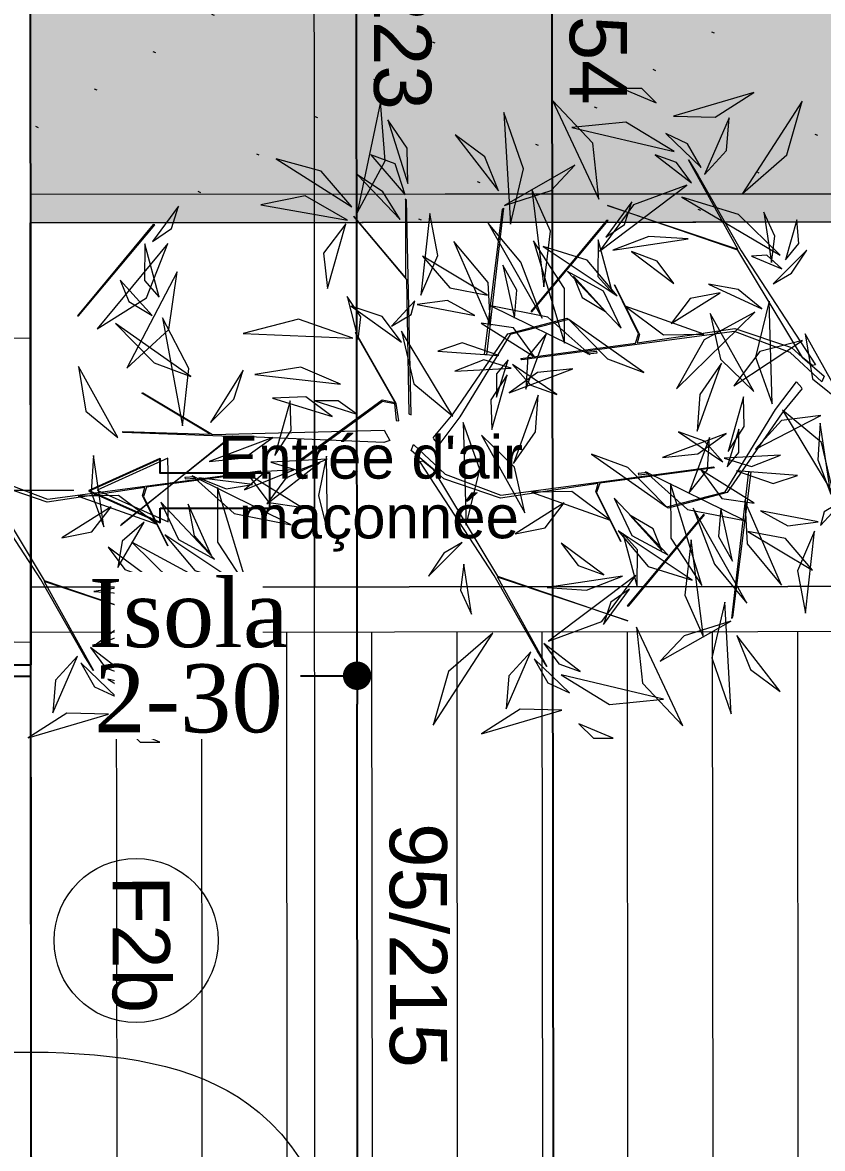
# Model space of a CAD drawing. Header units: centimetres. Extents: x 39595 to 63691, y -25920 to -14518.
# Drawn here: x 56293.4 to 56434.4, y -24263.6 to -24065.4 of the extents above; entities that cross this region are included whole.
import ezdxf

# ---------------------------------------------------------------- set-up
doc = ezdxf.new("R2010")
doc.units = ezdxf.units.CM
doc.header["$LTSCALE"] = 50.8
doc.header["$PDMODE"] = 1
doc.header["$PDSIZE"] = -2
for name, pattern in [('ACAD_ISO03W100', [20, 9.448819, -10.551181]), ('prelem_vmc', [0.222222, 0.111111, -0.111111]), ('prlm_eu-4', [1.574803, 0.984252, -0.19685, 0.19685, -0.19685]), ('Style de ligne -2', [0.694425, 0.48607, -0.208355])]:
    doc.linetypes.add(name, pattern=pattern)
doc.layers.add('3-BAT C-Niveau-3', color=7, linetype='Continuous')
doc.layers.add('prlm-VMC', color=62, linetype='Continuous')
doc.layers.add('prlm-ELEC-CFO', color=1, linetype='Continuous', lineweight=25)
doc.layers.add('prlm-ZEROPLOT', color=254, linetype='Continuous', plot=False)
doc.styles.add('Helvetica', font='arial.ttf')
doc.styles.add('Lucida Grande', font='')
doc.styles.add('prlm-vmc', font='pala.ttf', dxfattribs={"height": 14})
doc.styles.get('Lucida Grande').set_extended_font_data('Lucida Grande')
doc.dimstyles.new('IS', dxfattribs={"dimtxt": 10.08724, "dimasz": 5.007446, "dimexe": 2, "dimexo": 10, "dimgap": 3, "dimtad": 1, "dimdec": 1, "dimtxsty": 'Helvetica', "dimblk": 'DOT', "dimblk1": 'DOT', "dimblk2": 'DOT', "dimcen": 0, "dimdle": 10, "dimazin": 0, "dimtfac": 0.8, "dimtdec": 1, "dimtix": 1, "dimtmove": 0, "dimatfit": 0, "dimldrblk": 'VW_FILLEDARROW-1', "dimfxl": 1, "dimfrac": 2, "dimtolj": 1, "dimarcsym": 0})

# ---------------------------------------------------------------- blocks, each defined once
blk = doc.blocks.new('PORTE FENETRE TYPE 3bis')
at = {"color": 7, "linetype": 'Style de ligne -2', "lineweight": 5}
blk.add_line((4, 16), (4, 103), dxfattribs=at)
at = {"color": 7, "linetype": 'Continuous', "lineweight": 25, "flags": 128}
for points in [[(-2, 18), (0, 18), (0, 14)], [(97, 18), (95, 18), (95, 14)], [(0, 7.7), (0, -18), (-2, -18)], [(95, 7.7), (95, -18), (97, -18)]]:
    blk.add_lwpolyline(points, dxfattribs=at)
at = {"color": 7, "linetype": 'Continuous', "lineweight": 13, "flags": 128}
for points in [[(4, 16), (10, 16), (10, 10), (4, 10)], [(10, 16), (85, 16), (85, 14.5), (10, 14.5)], [(85, 16), (91, 16), (91, 10), (85, 10)], [(-2, 14), (6, 14), (6, 8), (-2, 8)], [(89, 14), (97, 14), (97, 8), (89, 8)], [(10, 11.5), (85, 11.5), (85, 10), (10, 10)]]:
    blk.add_lwpolyline(points, close=True, dxfattribs=at)
at = {"color": 7, "linetype": 'Style de ligne -2', "lineweight": 5}
blk.add_arc((4, 16), 87, 360, 90, dxfattribs=at)
at = {"color": 7, "insert": (23.21, -0.18), "char_height": 10.161, "attachment_point": 1, "line_spacing_factor": 0.978845, "style": 'Lucida Grande'}
blk.add_mtext('PF+VR ', dxfattribs=at)
blk = doc.blocks.new('_DOT')
at = {"color": 0, "linetype": 'ByBlock', "lineweight": -2}
blk.add_line((-0.5, 0), (-1, 0), dxfattribs=at)
at = {"color": 0, "linetype": 'ByBlock', "const_width": 0.5}
blk.add_lwpolyline([(-0.25, 0, 1), (0.25, 0, 1)], format="xyb", close=True, dxfattribs=at)
blk = doc.blocks.new('*D37')
at = {"layer": '3-BAT C-Niveau-3', "color": 0, "linetype": 'Continuous', "lineweight": -2, "transparency": 16777216}
for p, q in [((56376.05, -23286.99), (56388.05, -23286.98)), ((56387.49, -24836.32), (56386.06, -23291.99)), ((56377.5, -24841.33), (56389.5, -24841.32))]:
    blk.add_line(p, q, dxfattribs=at)
at = {"layer": 'Defpoints', "color": 0, "linetype": 'Continuous', "transparency": 16777216}
for p in [(56386.05, -23286.98), (56293.62, -23287.07), (56295.06, -24841.41)]:
    blk.add_point(p, dxfattribs=at)
at = {"layer": '3-BAT C-Niveau-3', "color": 0, "linetype": 'Continuous', "lineweight": -2, "transparency": 16777216, "xscale": 5.007446289062499, "yscale": 5.007446289062499, "zscale": 5.007446289062499}
for p, rotation in [((56386.05, -23286.98), 90.05310040590868), ((56387.5, -24841.32), 270.0531004059087)]:
    blk.add_blockref('_DOT', p, dxfattribs=dict(at, rotation=rotation))
at = {"layer": '3-BAT C-Niveau-3', "color": 0, "linetype": 'Continuous', "lineweight": 5, "transparency": 16777216, "insert": (56394.82, -24064.15), "char_height": 10.087, "attachment_point": 5, "rotation": 270.0531, "style": 'Helvetica'}
blk.add_mtext('\\A1;1554', dxfattribs=at)
blk = doc.blocks.new('VW_FILLEDARROW-1')
at = {"color": 0, "linetype": 'Continuous', "lineweight": 5, "flags": 128}
blk.add_lwpolyline([(-1.997, 0.535), (0, 0), (-1.997, -0.535)], close=True, dxfattribs=at)
blk = doc.blocks.new('*D105')
at = {"layer": '3-BAT C-Niveau-3', "color": 0, "linetype": 'Continuous', "lineweight": -2, "transparency": 16777216}
for p, q in [((56342.19, -23957.59), (56354.19, -23957.58)), ((56352.39, -24175.37), (56352.19, -23962.59)), ((56342.39, -24180.39), (56354.39, -24180.38))]:
    blk.add_line(p, q, dxfattribs=at)
at = {"layer": 'Defpoints', "color": 0, "linetype": 'Continuous', "transparency": 16777216}
for p in [(56294.71, -23957.64), (56352.19, -23957.58), (56294.92, -24180.44)]:
    blk.add_point(p, dxfattribs=at)
at = {"layer": '3-BAT C-Niveau-3', "color": 0, "linetype": 'Continuous', "lineweight": -2, "transparency": 16777216, "xscale": 5.007446289062499, "yscale": 5.007446289062499, "zscale": 5.007446289062499}
for p, rotation in [((56352.19, -23957.58), 90.05310040590868), ((56352.39, -24180.38), 270.0531004059087)]:
    blk.add_blockref('_DOT', p, dxfattribs=dict(at, rotation=rotation))
at = {"layer": '3-BAT C-Niveau-3', "color": 0, "linetype": 'Continuous', "lineweight": 5, "transparency": 16777216, "insert": (56360.33, -24068.97), "char_height": 10.087, "attachment_point": 5, "rotation": 270.0531, "style": 'Helvetica'}
blk.add_mtext('\\A1;223', dxfattribs=at)
blk = doc.blocks.new('*D106')
at = {"layer": '3-BAT C-Niveau-3', "color": 0, "linetype": 'Continuous', "lineweight": -2, "transparency": 16777216}
for p, q in [((56342.39, -24180.39), (56354.39, -24180.38)), ((56352.48, -24270.37), (56352.4, -24185.39)), ((56342.48, -24275.39), (56354.48, -24275.38))]:
    blk.add_line(p, q, dxfattribs=at)
at = {"layer": 'Defpoints', "color": 0, "linetype": 'Continuous', "transparency": 16777216}
for p in [(56294.92, -24180.44), (56352.39, -24180.38), (56261, -24275.47)]:
    blk.add_point(p, dxfattribs=at)
at = {"layer": '3-BAT C-Niveau-3', "color": 0, "linetype": 'Continuous', "lineweight": -2, "transparency": 16777216, "xscale": 5.007446289062499, "yscale": 5.007446289062499, "zscale": 5.007446289062499}
for p, rotation in [((56352.39, -24180.38), 90.05310040590868), ((56352.48, -24275.38), 270.0531004059087)]:
    blk.add_blockref('_DOT', p, dxfattribs=dict(at, rotation=rotation))
at = {"layer": '3-BAT C-Niveau-3', "color": 0, "linetype": 'Continuous', "lineweight": 5, "transparency": 16777216, "insert": (56363.12, -24227.87), "char_height": 10.087, "attachment_point": 5, "rotation": 270.0531, "style": 'Helvetica'}
blk.add_mtext('\\A1;95/215', dxfattribs=at)
blk = doc.blocks.new('Groupe-34-1')
at = {"color": 7, "linetype": 'Continuous', "lineweight": 5}
blk.add_circle((17679.83, -46302.41), 14.45, dxfattribs=at)
at = {"color": 7, "insert": (17683.53, -46290), "char_height": 10.087, "attachment_point": 1, "rotation": 280.7236, "line_spacing_factor": 0.834288, "style": 'Helvetica'}
blk.add_mtext('F2b', dxfattribs=at)
blk = doc.blocks.new('Groupe-43-1')
at = {"color": 253, "linetype": 'Continuous', "lineweight": 5, "true_color": 0xa0a0a4, "flags": 128}
for points in [[(17780.33, -46183.34), (17773.89, -46179.29), (17763.57, -46177.46), (17727.67, -46189.3), (17727.46, -46189.13), (17746.81, -46182.76), (17747.05, -46181.04), (17741.24, -46173.33), (17747.22, -46181.13), (17747.09, -46182.64), (17763.52, -46176.93), (17773.94, -46178.42), (17776.19, -46179.76), (17761.47, -46163.31), (17737.46, -46159.84), (17761.46, -46163.12), (17750.03, -46149.29), (17752.18, -46151.67), (17762.1, -46163.31), (17778.68, -46180.64), (17778.18, -46180.84), (17776.19, -46179.76), (17780.54, -46182.28)], [(17719.44, -46163.89), (17719.55, -46163.66), (17721.41, -46189.62), (17721.03, -46189.6)], [(17727.66, -46180.69), (17727.85, -46180.69), (17738.06, -46162.42), (17737.8, -46162.46)], [(17649.33, -46196.18), (17649.52, -46196.18), (17659.73, -46177.91), (17659.46, -46177.95)], [(17708.36, -46203.9), (17707.31, -46200.96), (17697.96, -46189.95), (17697.99, -46190.13), (17707.13, -46200.93), (17704.82, -46200.86), (17692.76, -46213.73), (17692.72, -46214), (17704.9, -46201.04), (17707.08, -46201.06), (17707.89, -46203.92)], [(17772.56, -46226.99), (17772.45, -46227.22), (17770.59, -46201.27), (17770.97, -46201.28)], [(17711.67, -46207.54), (17718.11, -46211.59), (17728.43, -46213.42), (17764.33, -46201.58), (17764.53, -46201.75), (17745.19, -46208.13), (17744.94, -46209.84), (17750.76, -46217.55), (17744.78, -46209.75), (17744.9, -46208.24), (17728.48, -46213.96), (17718.05, -46212.46), (17715.81, -46211.12), (17730.53, -46227.57), (17754.54, -46231.05), (17730.54, -46227.76), (17741.97, -46241.59), (17739.82, -46239.21), (17729.9, -46227.57), (17713.32, -46210.25), (17713.82, -46210.05), (17715.81, -46211.12), (17711.46, -46208.6)], [(17663.58, -46231.08), (17679.8, -46212.11), (17660.95, -46214.95), (17660.96, -46214.71), (17676.15, -46212.38), (17663, -46207.48), (17663.16, -46207.39), (17676.58, -46212.32), (17706.15, -46205.98), (17707.44, -46207.57), (17706.48, -46208.14), (17680.09, -46211.99), (17663.77, -46230.9)], [(17764.34, -46210.19), (17764.15, -46210.19), (17753.94, -46228.46), (17754.2, -46228.42)], [(17633.33, -46223.03), (17639.77, -46227.08), (17650.09, -46228.91), (17685.99, -46217.07), (17686.2, -46217.24), (17666.86, -46223.61), (17666.61, -46225.33), (17672.43, -46233.04), (17666.44, -46225.24), (17666.57, -46223.73), (17650.14, -46229.44), (17639.72, -46227.95), (17637.47, -46226.61), (17652.2, -46243.06), (17676.2, -46246.54), (17652.2, -46243.25), (17663.63, -46257.08), (17661.49, -46254.7), (17651.56, -46243.06), (17634.98, -46225.73), (17635.48, -46225.53), (17637.47, -46226.61), (17633.12, -46224.09)]]:
    blk.add_lwpolyline(points, close=True, dxfattribs=at)
for points in [[(17702.29, -46165.42), (17704.87, -46178.85), (17693.9, -46169.92), (17693.95, -46170.06), (17705.09, -46179.16), (17709.84, -46202.35), (17710.29, -46202.46), (17702.51, -46165.42), (17702.26, -46165.31), (17702.28, -46165.38)], [(17714.89, -46205.73), (17717.54, -46200.89), (17724.43, -46185.29), (17734.14, -46180.65), (17734.49, -46180.82), (17724.82, -46185.35), (17718.79, -46201.23), (17716.08, -46206.72), (17714.94, -46205.82)], [(17777.11, -46185.16), (17774.46, -46189.99), (17767.57, -46205.59), (17757.86, -46210.23), (17757.51, -46210.07), (17767.18, -46205.53), (17773.21, -46189.65), (17775.92, -46184.16), (17777.06, -46185.06)]]:
    blk.add_lwpolyline(points, dxfattribs=at)
at = {"color": 253, "linetype": 'Continuous', "lineweight": 5, "true_color": 0xa0a0a4}
for points in [[(17745.99, -46142.23, -212.86), (17753.24, -46141.04, -209.91), (17759.11, -46135.53, -208.14), (17759.11, -46135.53, -208.14), (17745.99, -46142.23, -212.86)], [(17745.99, -46142.23, -212.86), (17753.24, -46141.04, -209.91), (17759.11, -46135.53, -208.14), (17759.11, -46135.53, -208.14), (17745.99, -46142.23, -212.86)], [(17760.44, -46153.34, -223.66), (17766.85, -46145.2, -222.36), (17767.76, -46135.44, -219.58), (17767.76, -46135.44, -219.58), (17760.44, -46153.34, -223.66)], [(17742.57, -46140.45, -211.21), (17739.58, -46138.44, -209.03), (17736.21, -46139.08, -206.71), (17736.21, -46139.08, -206.71), (17742.57, -46140.45, -211.21)], [(17742.57, -46140.45, -211.21), (17739.58, -46138.44, -209.03), (17736.21, -46139.08, -206.71), (17736.21, -46139.08, -206.71), (17742.57, -46140.45, -211.21)], [(17753.27, -46151.29, -232.48), (17756.25, -46146.43, -232.45), (17755.68, -46140.67, -231.83), (17755.68, -46140.67, -231.83), (17753.27, -46151.29, -232.48)], [(17735.77, -46159.02, -215.07), (17732.88, -46149.55, -213.8), (17724.5, -46143.45, -214.42), (17724.5, -46143.45, -214.42), (17735.77, -46159.02, -215.07)], [(17747.27, -46148.3, -228.35), (17737.9, -46144.79, -229.1), (17728.73, -46147.47, -232.12), (17728.73, -46147.47, -232.12), (17747.27, -46148.3, -228.35)], [(17752.43, -46150.21, -232.75), (17749.31, -46146.52, -233.5), (17745.24, -46145.49, -235.42), (17745.24, -46145.49, -235.42), (17752.43, -46150.21, -232.75)], [(17721.31, -46166.23, -223.19), (17721.7, -46156.21, -225.59), (17716.52, -46147.13, -225.79), (17716.52, -46147.13, -225.79), (17721.31, -46166.23, -223.19)], [(17721.31, -46166.23, -223.19), (17721.7, -46156.21, -225.59), (17716.52, -46147.13, -225.79), (17716.52, -46147.13, -225.79), (17721.31, -46166.23, -223.19)], [(17694.38, -46169.27, -186.41), (17697.52, -46159.34, -187.61), (17694.78, -46149.28, -186.97), (17694.78, -46149.28, -186.97), (17694.38, -46169.27, -186.41)], [(17751.27, -46153.19, -229.3), (17748.03, -46150.16, -228.25), (17744.08, -46149.53, -226.49), (17744.08, -46149.53, -226.49), (17751.27, -46153.19, -229.3)], [(17702.18, -46162.52, -174.84), (17700.93, -46156.42, -175.45), (17696.68, -46152.18, -176.76), (17696.68, -46152.18, -176.76), (17702.18, -46162.52, -174.84)], [(17718.11, -46160.84, -215.73), (17714.66, -46155.43, -216.78), (17708.78, -46152.59, -215.22), (17708.78, -46152.59, -215.22), (17718.11, -46160.84, -215.73)], [(17718.11, -46160.84, -215.73), (17714.66, -46155.43, -216.78), (17708.78, -46152.59, -215.22), (17708.78, -46152.59, -215.22), (17718.11, -46160.84, -215.73)], [(17750.56, -46153.74, -228.97), (17741.93, -46158.89, -227.8), (17737.56, -46167.98, -227.09), (17737.56, -46167.98, -227.09), (17750.56, -46153.74, -228.97)], [(17719.63, -46163.17, -214.21), (17727.23, -46159.07, -211.43), (17730.53, -46153.93, -206.15), (17730.53, -46153.93, -206.15), (17719.63, -46163.17, -214.21)], [(17768.96, -46162.8, -212.64), (17760.41, -46157.09, -211.07), (17750.05, -46155.96, -212.06), (17750.05, -46155.96, -212.06), (17768.96, -46162.8, -212.64)], [(17768.96, -46162.8, -212.64), (17760.41, -46157.09, -211.07), (17750.05, -46155.96, -212.06), (17750.05, -46155.96, -212.06), (17768.96, -46162.8, -212.64)], [(17767.73, -46164.31, -172.05), (17767.44, -46159.68, -171.7), (17764.76, -46155.89, -172.02), (17764.76, -46155.89, -172.02), (17767.73, -46164.31, -172.05)], [(17767.73, -46164.31, -172.05), (17767.44, -46159.68, -171.7), (17764.76, -46155.89, -172.02), (17764.76, -46155.89, -172.02), (17767.73, -46164.31, -172.05)], [(17770.03, -46163.43, -213.12), (17771.82, -46160.16, -210.71), (17770.7, -46156.12, -208.62), (17770.7, -46156.12, -208.62), (17770.03, -46163.43, -213.12)], [(17770.03, -46163.43, -213.12), (17771.82, -46160.16, -210.71), (17770.7, -46156.12, -208.62), (17770.7, -46156.12, -208.62), (17770.03, -46163.43, -213.12)], [(17702.09, -46164.59, -174.58), (17699.35, -46159.55, -172.2), (17694.84, -46158.81, -168.43), (17694.84, -46158.81, -168.43), (17702.09, -46164.59, -174.58)], [(17729.12, -46175.95, -221.24), (17728.45, -46166.15, -218.96), (17723.83, -46159.51, -214.31), (17723.83, -46159.51, -214.31), (17729.12, -46175.95, -221.24)], [(17738.21, -46165.39, -211.6), (17741.05, -46162.53, -211.07), (17741.57, -46158.42, -211.1), (17741.57, -46158.42, -211.1), (17738.21, -46165.39, -211.6)], [(17768.68, -46168, -171.59), (17771.55, -46165.55, -169.03), (17773.43, -46161.07, -167.96), (17773.43, -46161.07, -167.96), (17768.68, -46168, -171.59)], [(17693.28, -46168.38, -186.4), (17686.8, -46163.24, -186.75), (17678.58, -46162.55, -187), (17678.58, -46162.55, -187), (17693.28, -46168.38, -186.4)], [(17702.04, -46169, -186.97), (17698.12, -46164.77, -187.38), (17693.2, -46162.68, -185.5), (17693.2, -46162.68, -185.5), (17702.04, -46169, -186.97)], [(17752.51, -46162.98, -196.26), (17745.65, -46163.82, -195.05), (17739.86, -46167.4, -196.39), (17739.86, -46167.4, -196.39), (17752.51, -46162.98, -196.26)], [(17769.72, -46165.09, -212.09), (17766.69, -46163.22, -209.87), (17764.02, -46163.9, -207.1), (17764.02, -46163.9, -207.1), (17769.72, -46165.09, -212.09)], [(17769.72, -46165.09, -212.09), (17766.69, -46163.22, -209.87), (17764.02, -46163.9, -207.1), (17764.02, -46163.9, -207.1), (17769.72, -46165.09, -212.09)], [(17708.08, -46181.44, -200.41), (17709.73, -46174.02, -200.32), (17706.98, -46167, -200.54), (17706.98, -46167, -200.54), (17708.08, -46181.44, -200.41)], [(17729.81, -46181.46, -210.1), (17724.32, -46172.47, -209.96), (17717.42, -46166.8, -205.95), (17717.42, -46166.8, -205.95), (17729.81, -46181.46, -210.1)], [(17736.98, -46166.05, -202.5), (17738.12, -46172.43, -200.11), (17741.21, -46174.8, -195.35), (17741.21, -46174.8, -195.35), (17736.98, -46166.05, -202.5)], [(17751.52, -46171.14, -195.33), (17747.86, -46167.82, -195.1), (17743.12, -46167.02, -194.26), (17743.12, -46167.02, -194.26), (17751.52, -46171.14, -195.33)], [(17692.91, -46170.84, -182.25), (17684.79, -46168.01, -178.08), (17677.45, -46171.04, -173.29), (17677.45, -46171.04, -173.29), (17692.91, -46170.84, -182.25)], [(17734.54, -46185.04, -194.97), (17732.75, -46175.56, -192.57), (17725.83, -46168.38, -191.31), (17725.83, -46168.38, -191.31), (17734.54, -46185.04, -194.97)], [(17742.06, -46175.12, -201.48), (17735.71, -46169.94, -202.35), (17727.65, -46169, -201.76), (17727.65, -46169, -201.76), (17742.06, -46175.12, -201.48)], [(17692.76, -46171.54, -181.99), (17689.86, -46177.33, -181.12), (17691.69, -46183.3, -179.03), (17691.69, -46183.3, -179.03), (17692.76, -46171.54, -181.99)], [(17721.13, -46184.4, -233.25), (17719.33, -46177.06, -238.65), (17712.01, -46171.06, -241.93), (17712.01, -46171.06, -241.93), (17721.13, -46184.4, -233.25)], [(17759.83, -46171.24, -184.69), (17754.79, -46173.24, -183.17), (17752.32, -46178.2, -181.63), (17752.32, -46178.2, -181.63), (17759.83, -46171.24, -184.69)], [(17767.54, -46172.66, -204.62), (17762.81, -46170.12, -205.07), (17757.51, -46170.13, -204.23), (17757.51, -46170.13, -204.23), (17767.54, -46172.66, -204.62)], [(17768.55, -46171.13, -176.08), (17768.05, -46181.22, -174.79), (17772.45, -46188.78, -170.69), (17772.45, -46188.78, -170.69), (17768.55, -46171.13, -176.08)], [(17725.02, -46182.38, -207.72), (17724.55, -46177.42, -206.62), (17721.29, -46173.57, -205.86), (17721.29, -46173.57, -205.86), (17725.02, -46182.38, -207.72)], [(17743.84, -46180.62, -207.16), (17739.56, -46174.77, -205.48), (17732.7, -46172.54, -203.83), (17732.7, -46172.54, -203.83), (17743.84, -46180.62, -207.16)], [(17743.84, -46180.62, -207.16), (17739.56, -46174.77, -205.48), (17732.7, -46172.54, -203.83), (17732.7, -46172.54, -203.83), (17743.84, -46180.62, -207.16)], [(17733.87, -46173.15, -218.46), (17736.08, -46176.57, -216.39), (17740.55, -46178.23, -215.43), (17740.55, -46178.23, -215.43), (17733.87, -46173.15, -218.46)], [(17766.47, -46173.48, -204.31), (17758.59, -46179.92, -204.16), (17755.39, -46189.31, -202.67), (17755.39, -46189.31, -202.67), (17766.47, -46173.48, -204.31)], [(17659.88, -46180.88, -211.6), (17662.72, -46178.02, -211.07), (17663.23, -46173.91, -211.1), (17663.23, -46173.91, -211.1), (17659.88, -46180.88, -211.6)], [(17707.12, -46174.63, -189.87), (17712.86, -46179.23, -186.93), (17719.63, -46179.23, -183.27), (17719.63, -46179.23, -183.27), (17707.12, -46174.63, -189.87)], [(17758.79, -46175.16, -205.3), (17762.07, -46182.74, -204.92), (17768.86, -46187.22, -203.9), (17768.86, -46187.22, -203.9), (17758.79, -46175.16, -205.3)], [(17775.88, -46175.61, -210.57), (17778.59, -46183.13, -206.9), (17785.03, -46186.61, -202.54), (17785.03, -46186.61, -202.54), (17775.88, -46175.61, -210.57)], [(17743.83, -46176.67, -188.89), (17751.4, -46180.4, -185.79), (17758.33, -46178.98, -181.22), (17758.33, -46178.98, -181.22), (17743.83, -46176.67, -188.89)], [(17775.65, -46176.84, -217.22), (17768.63, -46180.14, -219.34), (17765.21, -46186.92, -221.55), (17765.21, -46186.92, -221.55), (17775.65, -46176.84, -217.22)], [(17653.17, -46197.81, -220.09), (17660.65, -46190.82, -220.53), (17662.58, -46180.77, -219.34), (17662.58, -46180.77, -219.34), (17653.17, -46197.81, -220.09)], [(17658.65, -46181.54, -202.5), (17659.78, -46187.92, -200.11), (17662.87, -46190.29, -195.35), (17662.87, -46190.29, -195.35), (17658.65, -46181.54, -202.5)], [(17718.1, -46183.19, -229.03), (17712.87, -46181.49, -227.48), (17707.76, -46183.19, -225.66), (17707.76, -46183.19, -225.66), (17718.1, -46183.19, -229.03)], [(17739.27, -46186.21, -206.43), (17730.78, -46181.08, -204.4), (17720.52, -46180.99, -204.36), (17720.52, -46180.99, -204.36), (17739.27, -46186.21, -206.43)], [(17739.27, -46186.21, -206.43), (17730.78, -46181.08, -204.4), (17720.52, -46180.99, -204.36), (17720.52, -46180.99, -204.36), (17739.27, -46186.21, -206.43)], [(17734.49, -46180.82, -197.23), (17742.46, -46186.35, -194.28), (17749.22, -46187.51, -188.42), (17749.22, -46187.51, -188.42), (17734.49, -46180.82, -197.23)], [(17704.02, -46187.74, -177.75), (17707.01, -46185.1, -175.38), (17707.23, -46182.62, -172.12), (17707.23, -46182.62, -172.12), (17704.02, -46187.74, -177.75)], [(17762.37, -46183.38, -185.42), (17759.61, -46189.52, -185.31), (17760.36, -46195.98, -184.01), (17760.36, -46195.98, -184.01), (17762.37, -46183.38, -185.42)], [(17659.57, -46203.64, -220.85), (17665.58, -46195.61, -221.31), (17665.13, -46185.37, -222.56), (17665.13, -46185.37, -222.56), (17659.57, -46203.64, -220.85)], [(17698.69, -46191.16, -179.83), (17698.37, -46187.12, -178.67), (17695.35, -46184.08, -177.99), (17695.35, -46184.08, -177.99), (17698.69, -46191.16, -179.83)], [(17729.76, -46188.37, -194.21), (17725.16, -46184.08, -192.81), (17719.41, -46184.32, -190.06), (17719.41, -46184.32, -190.06), (17729.76, -46188.37, -194.21)], [(17729.76, -46188.37, -194.21), (17725.16, -46184.08, -192.81), (17719.41, -46184.32, -190.06), (17719.41, -46184.32, -190.06), (17729.76, -46188.37, -194.21)], [(17731.09, -46183.96, -199.77), (17728.62, -46188.57, -197.57), (17729.29, -46194.27, -196.35), (17729.29, -46194.27, -196.35), (17731.09, -46183.96, -199.77)], [(17740.51, -46185.68, -203.84), (17740.4, -46185.45, -203.87), (17738.73, -46185.93, -202.04), (17738.83, -46186.14, -202.02), (17740.51, -46185.68, -203.84)], [(17706.27, -46190.2, -207.06), (17702.09, -46186.38, -208.24), (17696.37, -46185.62, -209.24), (17696.37, -46185.62, -209.24), (17706.27, -46190.2, -207.06)], [(17655.53, -46188.64, -218.46), (17657.74, -46192.06, -216.39), (17662.21, -46193.72, -215.43), (17662.21, -46193.72, -215.43), (17655.53, -46188.64, -218.46)], [(17705.9, -46188.29, -178.9), (17709.76, -46196.99, -176.01), (17717.56, -46201.34, -172.29), (17717.56, -46201.34, -172.29), (17705.9, -46188.29, -178.9)], [(17705.9, -46188.29, -178.9), (17709.76, -46196.99, -176.01), (17717.56, -46201.34, -172.29), (17717.56, -46201.34, -172.29), (17705.9, -46188.29, -178.9)], [(17723.56, -46189.32, -198.87), (17716.81, -46188.33, -195.41), (17712.84, -46190.54, -190.33), (17712.84, -46190.54, -190.33), (17723.56, -46189.32, -198.87)], [(17736.81, -46189.24, -199.98), (17730.81, -46191.01, -200.36), (17726.57, -46195.46, -199.46), (17726.57, -46195.46, -199.46), (17736.81, -46189.24, -199.98)], [(17766.36, -46198.48, -183.47), (17768.36, -46193.61, -183.7), (17767.25, -46188.51, -184.07), (17767.25, -46188.51, -184.07), (17766.36, -46198.48, -183.47)], [(17766.36, -46198.48, -183.47), (17768.36, -46193.61, -183.7), (17767.25, -46188.51, -184.07), (17767.25, -46188.51, -184.07), (17766.36, -46198.48, -183.47)], [(17781.27, -46189.2, -200.73), (17774.61, -46191.34, -197.34), (17771.01, -46197.18, -193.77), (17771.01, -46197.18, -193.77), (17781.27, -46189.2, -200.73)], [(17781.27, -46189.2, -200.73), (17774.61, -46191.34, -197.34), (17771.01, -46197.18, -193.77), (17771.01, -46197.18, -193.77), (17781.27, -46189.2, -200.73)], [(17697.7, -46191.09, -179.52), (17687.69, -46189.6, -178.73), (17678.58, -46193.87, -177.91), (17678.58, -46193.87, -177.91), (17697.7, -46191.09, -179.52)], [(17726.11, -46191.14, -183.73), (17721.1, -46190.59, -181.29), (17716.47, -46193.49, -179.52), (17716.47, -46193.49, -179.52), (17726.11, -46191.14, -183.73)], [(17725.28, -46189.76, -202.35), (17723.74, -46192.6, -200.21), (17724.52, -46196.64, -199.09), (17724.52, -46196.64, -199.09), (17725.28, -46189.76, -202.35)], [(17726.19, -46190.44, -202.12), (17730.07, -46193.42, -201.54), (17734.88, -46194.2, -202.14), (17734.88, -46194.2, -202.14), (17726.19, -46190.44, -202.12)], [(17786.09, -46202.59, -178.9), (17782.23, -46193.89, -176.01), (17774.44, -46189.55, -172.29), (17774.44, -46189.55, -172.29), (17786.09, -46202.59, -178.9)], [(17786.09, -46202.59, -178.9), (17782.23, -46193.89, -176.01), (17774.44, -46189.55, -172.29), (17774.44, -46189.55, -172.29), (17786.09, -46202.59, -178.9)], [(17781.37, -46190.55, -200.44), (17782.18, -46196.96, -199.26), (17785.52, -46202.51, -200.49), (17785.52, -46202.51, -200.49), (17781.37, -46190.55, -200.44)], [(17725.64, -46192.4, -183.47), (17723.64, -46197.27, -183.7), (17724.75, -46202.37, -184.07), (17724.75, -46202.37, -184.07), (17725.64, -46192.4, -183.47)], [(17725.64, -46192.4, -183.47), (17723.64, -46197.27, -183.7), (17724.75, -46202.37, -184.07), (17724.75, -46202.37, -184.07), (17725.64, -46192.4, -183.47)], [(17671.09, -46211.79, -225.36), (17670.28, -46201.69, -224.7), (17664.07, -46193.76, -224), (17664.07, -46193.76, -224), (17671.09, -46211.79, -225.36)], [(17729.63, -46207.51, -185.42), (17732.38, -46201.36, -185.31), (17731.63, -46194.9, -184.01), (17731.63, -46194.9, -184.01), (17729.63, -46207.51, -185.42)], [(17755.19, -46201.65, -199.98), (17761.19, -46199.88, -200.36), (17765.43, -46195.42, -199.46), (17765.43, -46195.42, -199.46), (17755.19, -46201.65, -199.98)], [(17766.72, -46201.13, -202.35), (17768.26, -46198.28, -200.21), (17767.48, -46194.25, -199.09), (17767.48, -46194.25, -199.09), (17766.72, -46201.13, -202.35)], [(17656.15, -46196.3, -197.23), (17664.13, -46201.84, -194.28), (17670.89, -46202.99, -188.42), (17670.89, -46202.99, -188.42), (17656.15, -46196.3, -197.23)], [(17765.81, -46200.44, -202.12), (17761.92, -46197.47, -201.54), (17757.12, -46196.68, -202.14), (17757.12, -46196.68, -202.14), (17765.81, -46200.44, -202.12)], [(17760.91, -46206.93, -199.77), (17763.38, -46202.32, -197.57), (17762.71, -46196.62, -196.35), (17762.71, -46196.62, -196.35), (17760.91, -46206.93, -199.77)], [(17765.89, -46199.74, -183.73), (17770.9, -46200.3, -181.29), (17775.53, -46197.39, -179.52), (17775.53, -46197.39, -179.52), (17765.89, -46199.74, -183.73)], [(17697.06, -46199.48, -247.3), (17689.67, -46197.78, -244.69), (17681.95, -46200.56, -243.35), (17681.95, -46200.56, -243.35), (17697.06, -46199.48, -247.3)], [(17697.06, -46199.48, -247.3), (17689.67, -46197.78, -244.69), (17681.95, -46200.56, -243.35), (17681.95, -46200.56, -243.35), (17697.06, -46199.48, -247.3)], [(17675.84, -46210.3, -228.81), (17679.08, -46205.51, -229.15), (17679.79, -46200.18, -227.32), (17679.79, -46200.18, -227.32), (17675.84, -46210.3, -228.81)], [(17768.44, -46201.56, -198.87), (17775.19, -46202.55, -195.41), (17779.16, -46200.34, -190.33), (17779.16, -46200.34, -190.33), (17768.44, -46201.56, -198.87)], [(17696.66, -46205.31, -186.16), (17691.49, -46202.76, -185.75), (17685.77, -46204.07, -185.13), (17685.77, -46204.07, -185.13), (17696.66, -46205.31, -186.16)], [(17700.86, -46204.11, -197.01), (17697.24, -46202.4, -196.39), (17693.18, -46203.17, -196.61), (17693.18, -46203.17, -196.61), (17700.86, -46204.11, -197.01)], [(17723.45, -46219.76, -176.08), (17723.95, -46209.67, -174.79), (17719.55, -46202.11, -170.69), (17719.55, -46202.11, -170.69), (17723.45, -46219.76, -176.08)], [(17762.23, -46202.51, -194.21), (17766.84, -46206.8, -192.81), (17772.59, -46206.56, -190.06), (17772.59, -46206.56, -190.06), (17762.23, -46202.51, -194.21)], [(17762.23, -46202.51, -194.21), (17766.84, -46206.8, -192.81), (17772.59, -46206.56, -190.06), (17772.59, -46206.56, -190.06), (17762.23, -46202.51, -194.21)], [(17787.98, -46203.14, -177.75), (17784.99, -46205.78, -175.38), (17784.77, -46208.27, -172.12), (17784.77, -46208.27, -172.12), (17787.98, -46203.14, -177.75)], [(17651.14, -46204.94, -210.57), (17653.86, -46212.46, -206.9), (17660.29, -46215.94, -202.54), (17660.29, -46215.94, -202.54), (17651.14, -46204.94, -210.57)], [(17688.02, -46213.97, -183.47), (17690.02, -46209.1, -183.7), (17688.91, -46204, -184.07), (17688.91, -46204, -184.07), (17688.02, -46213.97, -183.47)], [(17688.02, -46213.97, -183.47), (17690.02, -46209.1, -183.7), (17688.91, -46204, -184.07), (17688.91, -46204, -184.07), (17688.02, -46213.97, -183.47)], [(17733.21, -46215.73, -205.3), (17729.93, -46208.14, -204.92), (17723.14, -46203.66, -203.9), (17723.14, -46203.66, -203.9), (17733.21, -46215.73, -205.3)], [(17757.51, -46210.07, -197.23), (17749.54, -46204.53, -194.28), (17742.78, -46203.38, -188.42), (17742.78, -46203.38, -188.42), (17757.51, -46210.07, -197.23)], [(17751.49, -46205.21, -203.84), (17751.6, -46205.43, -203.87), (17753.27, -46204.95, -202.04), (17753.17, -46204.74, -202.02), (17751.49, -46205.21, -203.84)], [(17752.73, -46204.67, -206.43), (17761.22, -46209.8, -204.4), (17771.48, -46209.89, -204.36), (17771.48, -46209.89, -204.36), (17752.73, -46204.67, -206.43)], [(17752.73, -46204.67, -206.43), (17761.22, -46209.8, -204.4), (17771.48, -46209.89, -204.36), (17771.48, -46209.89, -204.36), (17752.73, -46204.67, -206.43)], [(17757.46, -46205.85, -194.97), (17759.25, -46215.32, -192.57), (17766.17, -46222.5, -191.31), (17766.17, -46222.5, -191.31), (17757.46, -46205.85, -194.97)], [(17770.87, -46206.48, -233.25), (17772.67, -46213.83, -238.65), (17779.99, -46219.82, -241.93), (17779.99, -46219.82, -241.93), (17770.87, -46206.48, -233.25)], [(17766.98, -46208.51, -207.72), (17767.45, -46213.47, -206.62), (17770.71, -46217.31, -205.86), (17770.71, -46217.31, -205.86), (17766.98, -46208.51, -207.72)], [(17773.9, -46207.7, -229.03), (17779.13, -46209.4, -227.48), (17784.24, -46207.69, -225.66), (17784.24, -46207.69, -225.66), (17773.9, -46207.7, -229.03)], [(17676.85, -46217.13, -199.98), (17682.86, -46215.36, -200.36), (17687.09, -46210.91, -199.46), (17687.09, -46210.91, -199.46), (17676.85, -46217.13, -199.98)], [(17748.17, -46214.22, -188.89), (17740.6, -46210.48, -185.79), (17733.67, -46211.9, -181.22), (17733.67, -46211.9, -181.22), (17748.17, -46214.22, -188.89)], [(17748.16, -46210.26, -207.16), (17752.44, -46216.11, -205.48), (17759.3, -46218.34, -203.83), (17759.3, -46218.34, -203.83), (17748.16, -46210.26, -207.16)], [(17748.16, -46210.26, -207.16), (17752.44, -46216.11, -205.48), (17759.3, -46218.34, -203.83), (17759.3, -46218.34, -203.83), (17748.16, -46210.26, -207.16)], [(17762.19, -46209.43, -210.1), (17767.68, -46218.42, -209.96), (17774.58, -46224.08, -205.95), (17774.58, -46224.08, -205.95), (17762.19, -46209.43, -210.1)], [(17783.92, -46209.45, -200.41), (17782.27, -46216.87, -200.32), (17785.02, -46223.89, -200.54), (17785.02, -46223.89, -200.54), (17783.92, -46209.45, -200.41)], [(17687.56, -46215.23, -183.73), (17692.56, -46215.78, -181.29), (17697.19, -46212.88, -179.52), (17697.19, -46212.88, -179.52), (17687.56, -46215.23, -183.73)], [(17697.03, -46212.39, -183.78), (17696.87, -46219.43, -183.14), (17699.62, -46225.44, -184.94), (17699.62, -46225.44, -184.94), (17697.03, -46212.39, -183.78)], [(17732.17, -46219.65, -184.69), (17737.2, -46217.65, -183.17), (17739.68, -46212.68, -181.63), (17739.68, -46212.68, -181.63), (17732.17, -46219.65, -184.69)], [(17758.13, -46217.73, -218.46), (17755.92, -46214.31, -216.39), (17751.45, -46212.66, -215.43), (17751.45, -46212.66, -215.43), (17758.13, -46217.73, -218.46)], [(17784.87, -46216.25, -189.87), (17779.14, -46211.65, -186.93), (17772.37, -46211.65, -183.27), (17772.37, -46211.65, -183.27), (17784.87, -46216.25, -189.87)], [(17696.04, -46213.68, -176.88), (17690.69, -46217.5, -176.9), (17688.22, -46222.59, -174.04), (17688.22, -46222.59, -174.04), (17696.04, -46213.68, -176.88)], [(17762.88, -46214.94, -221.24), (17763.55, -46224.73, -218.96), (17768.17, -46231.38, -214.31), (17768.17, -46231.38, -214.31), (17762.88, -46214.94, -221.24)], [(17691.77, -46215.83, -161.32), (17686.97, -46217, -161.24), (17683.92, -46220.87, -160.95), (17683.92, -46220.87, -160.95), (17691.77, -46215.83, -161.32)], [(17749.94, -46215.76, -201.48), (17756.29, -46220.95, -202.35), (17764.35, -46221.88, -201.76), (17764.35, -46221.88, -201.76), (17749.94, -46215.76, -201.48)], [(17755.02, -46224.83, -202.5), (17753.88, -46218.45, -200.11), (17750.79, -46216.08, -195.35), (17750.79, -46216.08, -195.35), (17755.02, -46224.83, -202.5)], [(17683.9, -46218, -194.21), (17688.5, -46222.29, -192.81), (17694.26, -46222.05, -190.06), (17694.26, -46222.05, -190.06), (17683.9, -46218, -194.21)], [(17683.9, -46218, -194.21), (17688.5, -46222.29, -192.81), (17694.26, -46222.05, -190.06), (17694.26, -46222.05, -190.06), (17683.9, -46218, -194.21)], [(17656.63, -46219.88, -200.44), (17657.44, -46226.29, -199.26), (17660.78, -46231.84, -200.49), (17660.78, -46231.84, -200.49), (17656.63, -46219.88, -200.44)], [(17673.16, -46220.69, -203.84), (17673.26, -46220.92, -203.87), (17674.93, -46220.44, -202.04), (17674.83, -46220.23, -202.02), (17673.16, -46220.69, -203.84)], [(17674.39, -46220.16, -206.43), (17682.88, -46225.29, -204.4), (17693.14, -46225.38, -204.36), (17693.14, -46225.38, -204.36), (17674.39, -46220.16, -206.43)], [(17674.39, -46220.16, -206.43), (17682.88, -46225.29, -204.4), (17693.14, -46225.38, -204.36), (17693.14, -46225.38, -204.36), (17674.39, -46220.16, -206.43)], [(17675.6, -46220.26, -223.21), (17680.71, -46221.27, -222.61), (17685.12, -46219.66, -220.88), (17685.12, -46219.66, -220.88), (17675.6, -46220.26, -223.21)], [(17675.6, -46220.26, -223.21), (17680.71, -46221.27, -222.61), (17685.12, -46219.66, -220.88), (17685.12, -46219.66, -220.88), (17675.6, -46220.26, -223.21)], [(17740.47, -46219.75, -195.33), (17744.14, -46223.07, -195.1), (17748.88, -46223.86, -194.26), (17748.88, -46223.86, -194.26), (17740.47, -46219.75, -195.33)], [(17679.12, -46221.33, -194.97), (17680.91, -46230.81, -192.57), (17687.83, -46237.99, -191.31), (17687.83, -46237.99, -191.31), (17679.12, -46221.33, -194.97)], [(17723.32, -46222.89, -171.59), (17720.45, -46225.33, -169.03), (17718.57, -46229.82, -167.96), (17718.57, -46229.82, -167.96), (17723.32, -46222.89, -171.59)], [(17741.44, -46237.14, -228.97), (17750.07, -46231.99, -227.8), (17754.44, -46222.91, -227.09), (17754.44, -46222.91, -227.09), (17741.44, -46237.14, -228.97)], [(17674.61, -46225.17, -210.84), (17676.66, -46230.47, -209.98), (17680.25, -46233.29, -207.2), (17680.25, -46233.29, -207.2), (17674.61, -46225.17, -210.84)], [(17739.49, -46227.9, -196.26), (17746.35, -46227.06, -195.05), (17752.14, -46223.48, -196.39), (17752.14, -46223.48, -196.39), (17739.49, -46227.9, -196.26)], [(17770.69, -46224.66, -223.19), (17770.3, -46234.67, -225.59), (17775.47, -46243.75, -225.79), (17775.47, -46243.75, -225.79), (17770.69, -46224.66, -223.19)], [(17770.69, -46224.66, -223.19), (17770.3, -46234.67, -225.59), (17775.47, -46243.75, -225.79), (17775.47, -46243.75, -225.79), (17770.69, -46224.66, -223.19)], [(17669.83, -46229.7, -188.89), (17662.26, -46225.97, -185.79), (17655.33, -46227.39, -181.22), (17655.33, -46227.39, -181.22), (17669.83, -46229.7, -188.89)], [(17669.83, -46225.75, -207.16), (17674.1, -46231.6, -205.48), (17680.96, -46233.83, -203.83), (17680.96, -46233.83, -203.83), (17669.83, -46225.75, -207.16)], [(17669.83, -46225.75, -207.16), (17674.1, -46231.6, -205.48), (17680.96, -46233.83, -203.83), (17680.96, -46233.83, -203.83), (17669.83, -46225.75, -207.16)], [(17724.27, -46226.57, -172.05), (17724.56, -46231.2, -171.7), (17727.24, -46234.99, -172.02), (17727.24, -46234.99, -172.02), (17724.27, -46226.57, -172.05)], [(17724.27, -46226.57, -172.05), (17724.56, -46231.2, -171.7), (17727.24, -46234.99, -172.02), (17727.24, -46234.99, -172.02), (17724.27, -46226.57, -172.05)], [(17753.79, -46225.49, -211.6), (17750.95, -46228.35, -211.07), (17750.43, -46232.46, -211.1), (17750.43, -46232.46, -211.1), (17753.79, -46225.49, -211.6)], [(17653.84, -46235.14, -184.69), (17658.87, -46233.13, -183.17), (17661.35, -46228.17, -181.63), (17661.35, -46228.17, -181.63), (17653.84, -46235.14, -184.69)], [(17772.37, -46227.72, -214.21), (17764.77, -46231.81, -211.43), (17761.47, -46236.95, -206.15), (17761.47, -46236.95, -206.15), (17772.37, -46227.72, -214.21)], [(17667.6, -46229.72, -215.21), (17664.4, -46233.72, -213.09), (17664.48, -46238.45, -210.46), (17664.48, -46238.45, -210.46), (17667.6, -46229.72, -215.21)], [(17773.89, -46230.04, -215.73), (17777.34, -46235.46, -216.78), (17783.21, -46238.29, -215.22), (17783.21, -46238.29, -215.22), (17773.89, -46230.04, -215.73)], [(17773.89, -46230.04, -215.73), (17777.34, -46235.46, -216.78), (17783.21, -46238.29, -215.22), (17783.21, -46238.29, -215.22), (17773.89, -46230.04, -215.73)], [(17671.6, -46231.25, -201.48), (17677.95, -46236.43, -202.35), (17686.01, -46237.37, -201.76), (17686.01, -46237.37, -201.76), (17671.6, -46231.25, -201.48)], [(17756.23, -46231.86, -215.07), (17759.12, -46241.33, -213.8), (17767.5, -46247.43, -214.42), (17767.5, -46247.43, -214.42), (17756.23, -46231.86, -215.07)], [(17666.08, -46233.6, -207.25), (17674.23, -46239.08, -205.29), (17683.3, -46239.09, -201.98), (17683.3, -46239.09, -201.98), (17666.08, -46233.6, -207.25)], [(17662.14, -46235.23, -195.33), (17665.8, -46238.55, -195.1), (17670.54, -46239.35, -194.26), (17670.54, -46239.35, -194.26), (17662.14, -46235.23, -195.33)], [(17661.16, -46243.39, -196.26), (17668.01, -46242.55, -195.05), (17673.8, -46238.97, -196.39), (17673.8, -46238.97, -196.39), (17661.16, -46243.39, -196.26)], [(17663.1, -46252.63, -228.97), (17671.73, -46247.48, -227.8), (17676.1, -46238.4, -227.09), (17676.1, -46238.4, -227.09), (17663.1, -46252.63, -228.97)], [(17731.56, -46237.55, -223.66), (17725.14, -46245.68, -222.36), (17724.24, -46255.44, -219.58), (17724.24, -46255.44, -219.58), (17731.56, -46237.55, -223.66)], [(17740.72, -46237.69, -229.3), (17743.97, -46240.73, -228.25), (17747.92, -46241.35, -226.49), (17747.92, -46241.35, -226.49), (17740.72, -46237.69, -229.3)], [(17738.73, -46239.59, -232.48), (17735.75, -46244.45, -232.45), (17736.32, -46250.21, -231.83), (17736.32, -46250.21, -231.83), (17738.73, -46239.59, -232.48)], [(17739.57, -46240.68, -232.75), (17742.69, -46244.37, -233.5), (17746.76, -46245.4, -235.42), (17746.76, -46245.4, -235.42), (17739.57, -46240.68, -232.75)], [(17744.73, -46242.58, -228.35), (17754.1, -46246.09, -229.1), (17763.27, -46243.41, -232.12), (17763.27, -46243.41, -232.12), (17744.73, -46242.58, -228.35)], [(17677.89, -46247.35, -215.07), (17680.78, -46256.82, -213.8), (17689.16, -46262.92, -214.42), (17689.16, -46262.92, -214.42), (17677.89, -46247.35, -215.07)], [(17746.01, -46248.66, -212.86), (17738.76, -46249.85, -209.91), (17732.89, -46255.36, -208.14), (17732.89, -46255.36, -208.14), (17746.01, -46248.66, -212.86)], [(17746.01, -46248.66, -212.86), (17738.76, -46249.85, -209.91), (17732.89, -46255.36, -208.14), (17732.89, -46255.36, -208.14), (17746.01, -46248.66, -212.86)], [(17749.43, -46250.43, -211.21), (17752.42, -46252.44, -209.03), (17755.79, -46251.81, -206.71), (17755.79, -46251.81, -206.71), (17749.43, -46250.43, -211.21)], [(17749.43, -46250.43, -211.21), (17752.42, -46252.44, -209.03), (17755.79, -46251.81, -206.71), (17755.79, -46251.81, -206.71), (17749.43, -46250.43, -211.21)], [(17662.39, -46253.18, -229.3), (17665.63, -46256.21, -228.25), (17669.59, -46256.84, -226.49), (17669.59, -46256.84, -226.49), (17662.39, -46253.18, -229.3)], [(17660.4, -46255.08, -232.48), (17657.41, -46259.94, -232.45), (17657.98, -46265.7, -231.83), (17657.98, -46265.7, -231.83), (17660.4, -46255.08, -232.48)], [(17661.23, -46256.16, -232.75), (17664.36, -46259.85, -233.5), (17668.43, -46260.88, -235.42), (17668.43, -46260.88, -235.42), (17661.23, -46256.16, -232.75)], [(17666.4, -46258.07, -228.35), (17675.76, -46261.58, -229.1), (17684.93, -46258.9, -232.12), (17684.93, -46258.9, -232.12), (17666.4, -46258.07, -228.35)], [(17667.67, -46264.14, -212.86), (17660.42, -46265.33, -209.91), (17654.55, -46270.85, -208.14), (17654.55, -46270.85, -208.14), (17667.67, -46264.14, -212.86)], [(17667.67, -46264.14, -212.86), (17660.42, -46265.33, -209.91), (17654.55, -46270.85, -208.14), (17654.55, -46270.85, -208.14), (17667.67, -46264.14, -212.86)], [(17671.09, -46265.92, -211.21), (17674.08, -46267.93, -209.03), (17677.45, -46267.29, -206.71), (17677.45, -46267.29, -206.71), (17671.09, -46265.92, -211.21)], [(17671.09, -46265.92, -211.21), (17674.08, -46267.93, -209.03), (17677.45, -46267.29, -206.71), (17677.45, -46267.29, -206.71), (17671.09, -46265.92, -211.21)]]:
    blk.add_polyline3d(points, dxfattribs=at)
blk = doc.blocks.new('MTC 125-H3')
at = {"color": 8, "linetype": 'prlm_eu-4', "lineweight": 18, "true_color": 0x808080}
for q in [(0, 25.57), (0, 19.68)]:
    blk.add_line((0, -23.6), q, dxfattribs=at)
at = {"color": 7, "linetype": 'Continuous', "lineweight": 18, "flags": 128}
blk.add_lwpolyline([(3.09, 42.18), (-3.09, 42.18), (-5.59, 42.18), (0, 29.68), (5.59, 42.18)], close=True, dxfattribs=at)
at = {"color": 7, "linetype": 'Continuous', "lineweight": 13, "flags": 128}
blk.add_lwpolyline([(-26.8, 18.02), (26.8, 18.02), (26.8, -18), (-26.8, -18)], close=True, dxfattribs=at)
at = {"color": 1, "linetype": 'prelem_vmc', "lineweight": 13, "flags": 128}
blk.add_lwpolyline([(-26.8, 18.02), (26.8, 18.02), (26.8, -18), (-26.8, -18)], close=True, dxfattribs=at)
at = {"color": 7, "insert": (-9.53, 77.85), "char_height": 7.5654, "attachment_point": 2, "rotation": 90, "line_spacing_factor": 0.834288, "style": 'Helvetica'}
blk.add_mtext("Entrée d'air\\P maçonnée", dxfattribs=at)
blk = doc.blocks.new('xi.EA-Ma')
at = {"layer": 'prlm-VMC', "linetype": 'ByBlock'}
blk.add_hatch(color=0, dxfattribs=at).paths.add_polyline_path([(-12, 5.6), (12, 5.6), (12, 0), (-12, 0)])
at = {"layer": 'prlm-VMC', "color": 0, "linetype": 'ByBlock', "flags": 128}
for points in [[(-12, 5.6), (12, 5.6), (12, 0), (-12, 0)], [(-3.09, -60.19), (-3.09, -79.51), (3.09, -79.51), (3.09, -60.19), (5.59, -60.19), (0, -47.69), (-5.59, -60.19)]]:
    blk.add_lwpolyline(points, close=True, dxfattribs=at)
at = {"layer": 'prlm-ZEROPLOT', "color": 250, "linetype": 'ACAD_ISO03W100', "lineweight": 0, "ltscale": 0.2}
blk.add_lwpolyline([(0, 5.6), (0, 65.6)], dxfattribs=at)

msp = doc.modelspace()

# ---------------------------------------------------------------- hatches: boundary and pattern name
at = {"linetype": 'Continuous', "lineweight": 18, "true_color": 0x599559}
h = msp.add_hatch(dxfattribs=at)
h.set_pattern_fill('TOITURE TERRASSE', color=85, angle=-10.6705, style=0, pattern_type=2)
h.set_pattern_definition([(338.1681628, (27363116.562, 2112839.885), (10.3200165064, 6.5848757477), [0.5, -30.26575])])
edge = h.paths.add_edge_path()
edge.add_line((56294.84, -24100.6), (56587.94, -24100.33))
edge.add_arc((57414.49, -24107.35), 826.58, 168.29475, 179.51363, ccw=False)
edge.add_line((56605.1, -23939.65), (56609.78, -23917.06))
edge.add_arc((59360.17, -24444.14), 2800.44, 164.8256, 169.15146, ccw=False)
edge.add_line((56657.37, -23711.11), (56681.52, -23605.78))
edge.add_arc((52123.77, -26945.54), 5650.4, 36.23264, 38.36511)
edge.add_line((56554.09, -23438.5), (56343.68, -23315.95))
edge.add_line((56343.68, -23315.95), (56293.68, -23319.7))
edge.add_line((56293.68, -23319.7), (56293.86, -23505.54))
edge.add_line((56293.86, -23505.54), (56494.29, -23505.35))
edge.add_line((56494.29, -23505.35), (56495.18, -23966.15))
edge.add_line((56495.18, -23966.15), (56294.72, -23966.34))
edge.add_line((56294.72, -23966.34), (56294.84, -24100.6))
at = {"linetype": 'Continuous', "lineweight": 18, "true_color": 0x888888}
h = msp.add_hatch(dxfattribs=at)
h.set_pattern_fill('TOITURE TERRASSE-1', color=252, angle=-10.6705, style=0, pattern_type=2)
h.set_pattern_definition([(338.1681628, (27363116.801, 2112839.789), (10.3200165064, 6.5848757477), [0.5, -30.26575]), (338.1681628, (27363116.813, 2112839.784), (10.3200165064, 6.5848757477), [0.5, -30.26575]), (338.1681628, (27363117.079, 2112839.678), (10.3200165064, 6.5848757477), [0.5, -30.26575]), (338.1681628, (27363117.091, 2112839.673), (10.3200165064, 6.5848757477), [0.5, -30.26575]), (308.1681628, (27363116.562, 2112839.885), (21.146326705, -0.525591274), [0.5, -16.74025]), (308.1681628, (27363116.651, 2112839.771), (21.146326705, -0.525591274), [0.5, -16.74025]), (308.1681628, (27363116.66, 2112839.761), (21.146326705, -0.525591274), [0.5, -16.74025]), (308.1681628, (27363116.804, 2112839.577), (21.146326705, -0.525591274), [0.5, -16.74025]), (308.1681628, (27363116.812, 2112839.567), (21.146326705, -0.525591274), [0.5, -16.74025]), (268.1681628, (27363112.578, 2112846.603), (10.1173434263, -16.990695514), [0.5, -29.0275]), (268.1681628, (27363112.575, 2112846.51), (10.1173434263, -16.990695514), [0.5, -29.0275]), (268.1681628, (27363112.575, 2112846.497), (10.1173434263, -16.990695514), [0.5, -29.0275]), (268.1681628, (27363112.565, 2112846.194), (10.1173434263, -16.990695514), [0.5, -29.0275]), (268.1681628, (27363112.565, 2112846.182), (10.1173434263, -16.990695514), [0.5, -29.0275]), (258.1681628, (27363112.578, 2112846.603), (14.530323964, -13.576345147), [0.5, -17.153]), (258.1681628, (27363112.567, 2112846.551), (14.530323964, -13.576345147), [0.5, -17.153]), (258.1681628, (27363112.565, 2112846.539), (14.530323964, -13.576345147), [0.5, -17.153]), (258.1681628, (27363112.523, 2112846.34), (14.530323964, -13.576345147), [0.5, -17.153]), (258.1681628, (27363112.52, 2112846.328), (14.530323964, -13.576345147), [0.5, -17.153])])
edge = h.paths.add_edge_path()
edge.add_line((56294.84, -24100.6), (56587.94, -24100.33))
edge.add_arc((57414.49, -24107.35), 826.58, 168.29475, 179.51363, ccw=False)
edge.add_line((56605.1, -23939.65), (56609.78, -23917.06))
edge.add_arc((59360.17, -24444.14), 2800.44, 164.8256, 169.15146, ccw=False)
edge.add_line((56657.37, -23711.11), (56681.52, -23605.78))
edge.add_arc((52123.77, -26945.54), 5650.4, 36.23264, 38.36511)
edge.add_line((56554.09, -23438.5), (56343.68, -23315.95))
edge.add_line((56343.68, -23315.95), (56293.68, -23319.7))
edge.add_line((56293.68, -23319.7), (56293.86, -23505.54))
edge.add_line((56293.86, -23505.54), (56494.29, -23505.35))
edge.add_line((56494.29, -23505.35), (56495.18, -23966.15))
edge.add_line((56495.18, -23966.15), (56294.72, -23966.34))
edge.add_line((56294.72, -23966.34), (56294.84, -24100.6))

# ---------------------------------------------------------------- linework, layer by layer
at = {"color": 252, "linetype": 'Continuous', "lineweight": 5, "true_color": 0x989898}
for p, q in [((56309.95, -24172.76), (56310.43, -24691.76)), ((56324.95, -24172.74), (56325.43, -24691.74)), ((56339.95, -24172.73), (56340.43, -24691.73)), ((56354.95, -24172.72), (56355.43, -24691.72)), ((56369.95, -24172.7), (56370.43, -24691.7)), ((56384.95, -24172.69), (56385.43, -24691.69)), ((56399.95, -24172.67), (56400.43, -24691.67)), ((56414.95, -24172.66), (56415.43, -24691.66)), ((56429.95, -24172.65), (56430.43, -24691.65))]:
    msp.add_line(p, q, dxfattribs=at)
at = {"color": 251, "linetype": 'Continuous', "lineweight": 5, "true_color": 0x555555, "flags": 128}
for points in [[(56294.84, -24100.6), (56587.94, -24100.33, -0.048991), (56605.1, -23939.65), (56609.78, -23917.06, -0.018877), (56657.37, -23711.11), (56681.52, -23605.78, 0.009305), (56554.09, -23438.5), (56343.68, -23315.95), (56293.68, -23319.7), (56293.86, -23505.54), (56494.29, -23505.35), (56495.18, -23966.15), (56294.72, -23966.34)], [(56295.53, -24841.88), (55579.88, -24842.56), (55580.21, -25098.37), (55952.75, -25090.84, 0.067436), (56593.08, -24990.85), (56685.54, -24963.3), (56677.4, -24874.16), (56648.57, -24741.75, -0.010276), (56628.33, -24609.38), (56626.63, -24597.33, -0.020142), (56586.9, -24200.76), (56586.55, -24196.15, -0.027808), (56585.34, -24134.31), (56586.57, -24100.33), (56294.83, -24100.6), (56294.9, -24164.77), (56494.9, -24164.59), (56495.4, -24699.59), (56295.4, -24699.77)]]:
    msp.add_lwpolyline(points, format="xyb", close=True, dxfattribs=at)
at = {"color": 7, "linetype": 'Continuous', "lineweight": 5, "flags": 128}
for points in [[(56344.72, -23966.29), (56344.84, -24100.56), (56294.84, -24100.6), (56294.72, -23966.34)], [(56295.06, -24841.88), (56294.84, -24100.6), (56344.84, -24100.56), (56345.11, -24891.83), (55615.99, -24892.51), (55615.95, -24842.51)], [(56294.87, -24164.77), (56294.81, -24100.6), (56344.81, -24100.56), (56344.87, -24164.73)], [(56295.4, -24699.77), (56495.4, -24699.59), (56494.9, -24164.59), (56294.9, -24164.77)]]:
    msp.add_lwpolyline(points, close=True, dxfattribs=at)
at = {"color": 8, "linetype": 'Continuous', "lineweight": 13, "true_color": 0x777777, "flags": 128}
msp.add_lwpolyline([(56295.5, -24691.77), (56487.5, -24691.59), (56487.01, -24172.59), (56294.95, -24172.77)], dxfattribs=at)
at = {"layer": '3-BAT C-Niveau-3', "color": 7, "linetype": 'Continuous', "lineweight": 5}
msp.add_line((56294.71, -23959.64), (56294.92, -24178.44), dxfattribs=at)
at = {"layer": '3-BAT C-Niveau-3', "color": 7, "linetype": 'Continuous', "lineweight": 25}
for p in [(56294.71, -23959.64), (56258.92, -24178.47)]:
    msp.add_line(p, (56294.92, -24178.44), dxfattribs=at)
at = {"layer": '3-BAT C-Niveau-3', "color": 7, "linetype": 'Continuous', "lineweight": 5, "flags": 128}
msp.add_lwpolyline([(56294.84, -24095.6), (56586.9, -24095.33), (56586.9, -24100.33), (56294.84, -24100.6)], close=True, dxfattribs=at)
at = {"layer": '3-BAT C-Niveau-3', "color": 7, "linetype": 'Continuous', "lineweight": 13, "flags": 128}
msp.add_lwpolyline([(56587.25, -24100.44), (56294.84, -24100.6), (56294.84, -24095.6), (56587.43, -24095.44)], dxfattribs=at)
at = {"layer": 'prlm-ELEC-CFO', "lineweight": 13}
msp.add_spline([(56244.03, -24307.02), (56187.37, -24301.36), (56191.38, -24264.61), (56249.54, -24248.57), (56335.12, -24257.26), (56344.48, -24360.83), (56306.33, -24416.76)], degree=3, dxfattribs=at)

# ---------------------------------------------------------------- block references
at = {"layer": '3-BAT C-Niveau-3', "color": 7}
for name, p, rotation in [('Groupe-43-1', (47512.72, 24548.35), 349.3295056620147), ('MTC 125-H3', (56276.9, -24147.71), 270.0531004059034), ('Groupe-34-1', (47512.72, 24548.35), 349.3295056620147)]:
    msp.add_blockref(name, p, dxfattribs=dict(at, rotation=rotation))
at = {"layer": '3-BAT C-Niveau-3', "color": 7, "xscale": -1, "rotation": 90.05310040589403}
msp.add_blockref('PORTE FENETRE TYPE 3bis', (56276.92, -24180.45), dxfattribs=at)
at = {"layer": 'prlm-VMC', "rotation": 89.99999333184924}
msp.add_blockref('xi.EA-Ma', (56257.51, -24147.79), dxfattribs=at)

# ---------------------------------------------------------------- dimensions: what is measured, and where the dimension line sits
at = {"layer": '3-BAT C-Niveau-3', "color": 7, "linetype": 'Continuous', "lineweight": 5}
for base, p1, p2, override, picture, middle in [((56386.05, -23286.98), (56295.06, -24841.41), (56293.62, -23287.07), {"dimtxt": 10.08724, "dimdec": 0, "dimpost": '<>', "dimtxsty": 'Helvetica', "dimtmove": 2}, '*D37', (56394.82, -24064.15)), ((56352.19, -23957.58), (56294.92, -24180.44), (56294.71, -23957.64), {"dimtxt": 10.08724, "dimdec": 0, "dimpost": '<>', "dimtxsty": 'Helvetica', "dimtmove": 2}, '*D105', (56360.33, -24068.97)), ((56352.39, -24180.38), (56261, -24275.47), (56294.92, -24180.44), {"dimtxt": 10.08724, "dimdec": 0, "dimpost": '<>/215', "dimtxsty": 'Helvetica', "dimtmove": 2}, '*D106', (56363.12, -24227.87))]:
    dim = msp.add_linear_dim(base=base, p1=p1, p2=p2, angle=270.0531, dimstyle='IS', override=override, dxfattribs=at)
    dim.commit()
    dim.dimension.update_dxf_attribs({"geometry": picture, "text_midpoint": middle})

# ---------------------------------------------------------------- next in the draw order: texts
at = {"layer": 'prlm-VMC', "linetype": 'ByBlock', "lineweight": -2, "insert": (56322.69, -24163.34), "char_height": 12, "width": 23.674, "attachment_point": 2, "line_spacing_factor": 0.75, "style": 'prlm-vmc', "bg_fill": 3, "box_fill_scale": 1.1, "bg_fill_color": 256, "bg_fill_transparency": 0}
msp.add_mtext('Isola\\P2-30', dxfattribs=at)

doc.saveas('drawing.dxf')
